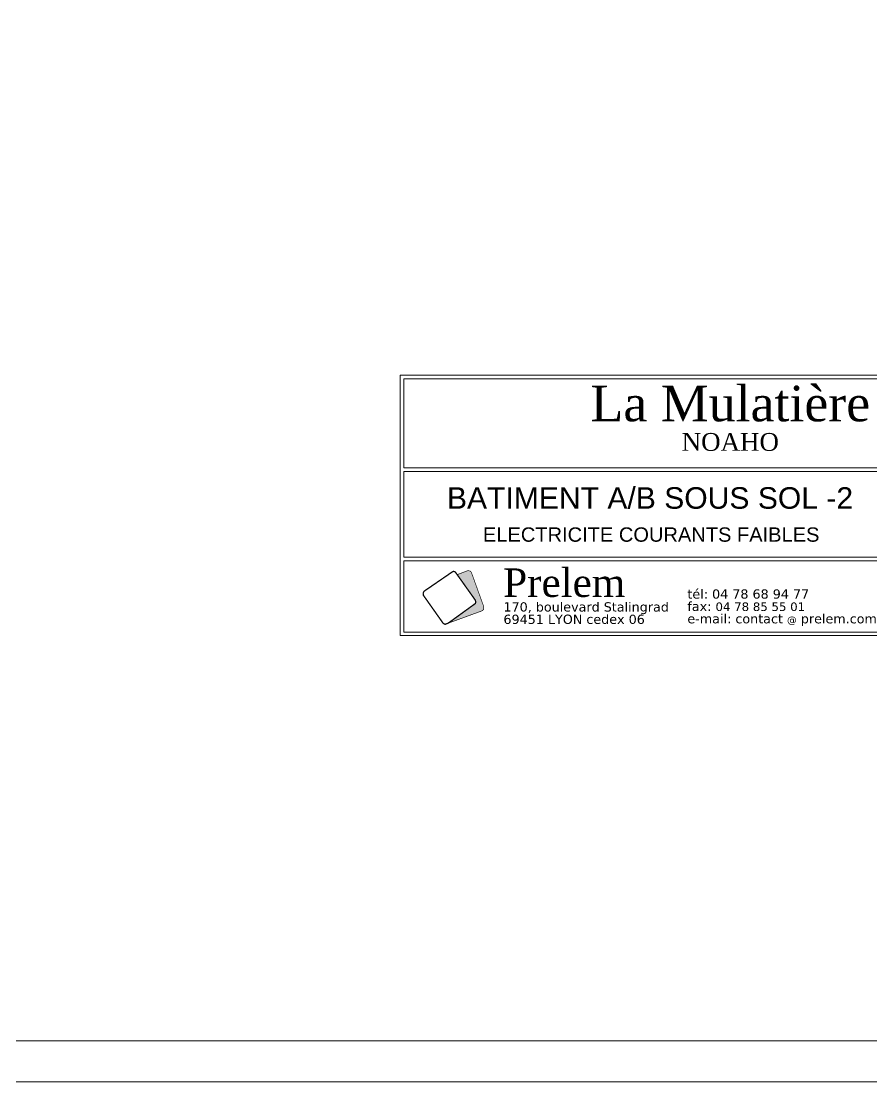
# Model space of a CAD drawing. Header units: centimetres. Extents: x 2648 to 12729, y 1890 to 6224.
# Drawn here: x 9892 to 11077, y 1890 to 3367 of the extents above; entities that cross this region are included whole.
import ezdxf
from ezdxf.enums import TextEntityAlignment as Align

# ---------------------------------------------------------------- set-up
doc = ezdxf.new("R2010")
doc.units = ezdxf.units.CM
doc.layers.add('prlm-ZCARTOUCHE', color=181, linetype='Continuous', lineweight=13)
doc.styles.add('Arial', font='arial.ttf')
doc.styles.add('prlm-georgia', font='georgia.ttf', dxfattribs={"height": 1.8})
doc.styles.add('prlm-verdana', font='verdana.ttf', dxfattribs={"height": 0.9})
doc.styles.get("Standard").update_dxf_attribs({"font": 'isocp.shx', "height": 15})

# ---------------------------------------------------------------- blocks, each defined once
blk = doc.blocks.new('cartouche_BET')
at = {"layer": 'prlm-ZCARTOUCHE'}
blk.add_hatch(color=0, dxfattribs=at).paths.add_polyline_path([(10.04, 4.46), (10.1, 4.2), (10.05, 4), (6.22, 1.23), (11.06, 3), (11.21, 3.19), (11.22, 3.55), (9.47, 8.4), (9.27, 8.56), (9, 8.61), (7.57, 8.07), (7.5, 8.04)])
at = {"layer": 'prlm-ZCARTOUCHE', "color": 0}
blk.add_lwpolyline([(0, 10), (0, 0), (69, 0), (69, 10)], close=True, dxfattribs=at)
for points, const_width in [([(6.81, 8.43), (2.83, 5.7), (2.72, 5.42), (2.76, 5.14), (5.55, 1.19), (5.8, 1.08), (6.22, 1.23), (10.05, 4), (10.1, 4.2), (10.04, 4.46), (7.22, 8.43), (6.98, 8.51), (6.81, 8.43)], 0.18), ([(6.22, 1.23), (11.06, 3), (11.21, 3.19), (11.22, 3.55), (9.47, 8.4), (9.27, 8.56), (9, 8.61), (7.57, 8.07), (7.5, 8.04)], 0.09)]:
    blk.add_lwpolyline(points, dxfattribs=dict(at, const_width=const_width))
at = {"layer": 'prlm-ZCARTOUCHE', "color": 0, "attachment_point": 4, "line_spacing_factor": 0.8, "style": 'prlm-verdana'}
for s, insert, char_height, width in [('{\\fGeorgia|b0|i0|c0|p18;Prelem}', (13.95, 6.89), 4, 47.6343), ('tél: 04 78 68 94 77\\Pfax: {\\H0.92308x;04 78 85 55 01}   \\Pe-mail: contact {\\H0.7692x;@} prelem.com', (39.77, 3.41), 1.3, 31.0691), ('170, boulevard Stalingrad   ^J69451 LYON cedex 06', (13.98, 2.64), 1.3, 47.6343)]:
    blk.add_mtext(s, dxfattribs=dict(at, insert=insert, char_height=char_height, width=width))
blk = doc.blocks.new('$CTfon')
at = {"color": 0}
blk.add_wipeout([(-104.48, 36.98), (0.47, 36.98), (0.47, -0.48), (-104.48, -0.48)], dxfattribs=at).dxf.layer = 'prlm-ZCARTOUCHE'
at = {"layer": 'prlm-ZCARTOUCHE', "color": 0}
for points in [[(-104, 36.5), (0, 36.5), (0, 0), (-104, 0)], [(-103.5, 36), (-0.5, 36), (-0.5, 23.5), (-103.5, 23.5)], [(-103.5, 23), (-34.5, 23), (-34.5, 11), (-103.5, 11)], [(-34, 23), (-0.5, 23), (-0.5, 0.5), (-34, 0.5)], [(-1, 9.5), (-33.5, 9.5), (-33.5, 22.5), (-1, 22.5)], [(-1, 1), (-33.5, 1), (-33.5, 9), (-1, 9)]]:
    blk.add_lwpolyline(points, close=True, dxfattribs=at)
blk.add_blockref('cartouche_BET', (-103.5, 0.5), dxfattribs=at)
at = {"layer": 'prlm-ZCARTOUCHE', "color": 0, "linetype": 'ByBlock', "ltscale": 20, "char_height": 1, "attachment_point": 6}
for s, insert, width in [('{\\fGeorgia|b0|i1|c0|p18;Phase}', (-21.49, 20.13), 11), ('{\\fGeorgia|b0|i1|c0|p18;Échelle}', (-21.49, 17.5), 11), ('{\\fGeorgia|b0|i1|c0|p18;Imprimé par}', (-21.49, 14.31), 11), ('{\\fGeorgia|b0|i1|c0|p18;Date}', (-21.49, 11.51), 11), ('{\\fGeorgia|b0|i1|c0|p18;Référence du Plan}', (-21.49, 8.04), 12.8598)]:
    blk.add_mtext(s, dxfattribs=dict(at, insert=insert, width=width))
blk = doc.blocks.new('$CTaff')
at = {"layer": 'prlm-ZCARTOUCHE', "color": 0, "linetype": 'ByBlock', "lineweight": -2, "style": 'prlm-georgia', "flags": 8}
blk.add_attdef('CTAFF', text='', height=5, dxfattribs=at).set_placement((-52.46, 32.05), align=Align.MIDDLE_CENTER)
blk = doc.blocks.new('$CTcli')
at = {"layer": 'prlm-ZCARTOUCHE', "color": 0, "linetype": 'ByBlock', "lineweight": -2, "style": 'prlm-georgia', "flags": 8}
blk.add_attdef('CTCLI', text='', height=2.5, dxfattribs=at).set_placement((-52.46, 26.66), align=Align.MIDDLE_CENTER)

msp = doc.modelspace()

# ---------------------------------------------------------------- linework, layer by layer
at = {"layer": 'prlm-ZCARTOUCHE'}
for points in [[(2648.365, 6222.481), (12729.087, 6222.481), (12729.087, 1889.576), (2648.365, 1889.576)], [(2705.426, 6174.971), (12672.026, 6174.971), (12672.026, 1946.587), (2705.426, 1946.587)]]:
    msp.add_lwpolyline(points, close=True, dxfattribs=at)

# ---------------------------------------------------------------- next in the draw order: block references
at = {"layer": 'prlm-ZCARTOUCHE', "xscale": 9.93531159235863, "yscale": 9.93531159235863, "zscale": 9.93531159235863}
msp.add_blockref('$CTfon', (11453.248, 2511.253), dxfattribs=at)

# ---------------------------------------------------------------- next in the draw order: block references
for name, values in [('$CTaff', {'CTAFF': 'La Mulatière'}), ('$CTcli', {'CTCLI': 'NOAHO'})]:
    msp.add_blockref(name, (11401.109, 2516.182), dxfattribs=at).add_auto_attribs(values)

# ---------------------------------------------------------------- next in the draw order: texts
at = {"layer": 'prlm-ZCARTOUCHE', "style": 'Arial'}
msp.add_text('BATIMENT A/B SOUS SOL -2', height=30, dxfattribs=at).set_placement((10485.112, 2687.956))
at = {"layer": 'prlm-ZCARTOUCHE', "color": 1, "lineweight": 30, "ltscale": 25, "style": 'Arial'}
msp.add_text('ELECTRICITE COURANTS FAIBLES', height=20, dxfattribs=at).set_placement((10535.282, 2641.988))

doc.saveas('drawing.dxf')
